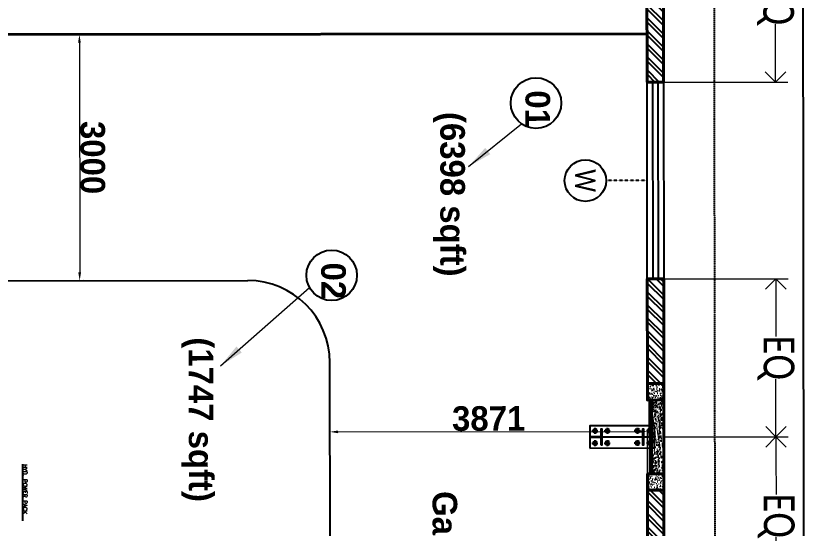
# Model space of a CAD drawing. Header units: feet. Extents: x -99009 to 3252343, y -11094690 to 9035152.
# Drawn here: x 2521130 to 2530777, y -1970049 to -1963804 of the extents above; entities that cross this region are included whole.
import ezdxf

# ---------------------------------------------------------------- set-up
doc = ezdxf.new("R2010")
doc.units = ezdxf.units.FT
doc.header["$PDSIZE"] = -1
doc.linetypes.add('HIDDEN', pattern=[0.375, 0.25, -0.125])
for name, color, linetype in [('1', 1, 'Continuous'), ('HATCH', 252, 'Continuous'), ('JOB', 4, 'Continuous'), ('K-LINE', 7, 'Continuous'), ('TEXT DETAILS', 190, 'Continuous'), ('WALL DIMENSIONS', 40, 'Continuous'), ('WINDOW', 5, 'Continuous'), ('栗本図面枠', 7, 'Continuous')]:
    doc.layers.add(name, color=color, linetype=linetype)
for name, color, linetype, lineweight in [('DIMENTIONS', 33, 'Continuous', 15), ('ELEVATION', 2, 'Continuous', 25), ('RCC', 3, 'Continuous', 40), ('ROAD', 134, 'Continuous', 0), ('WALL', 10, 'Continuous', 40)]:
    doc.layers.add(name, color=color, linetype=linetype, lineweight=lineweight)
doc.layers.add('HATCH WALL', color=7, linetype='Continuous', true_color=0x7d7d7d)
doc.styles.add('CALIBRI', font='calibri.ttf', dxfattribs={"width": 0.8})
doc.styles.add('ROMAND', font='romand', dxfattribs={"width": 0.9, "oblique": 15, "height": 3})
doc.styles.get("Standard").update_dxf_attribs({"font": 'GOTHICB.TTF'})
doc.dimstyles.new('LGB VVP', dxfattribs={"dimtxt": 3, "dimasz": 3, "dimexe": 1, "dimexo": 1, "dimgap": 1, "dimtad": 1, "dimtoh": 1, "dimdec": 4, "dimzin": 12, "dimdsep": 46, "dimtxsty": 'Standard', "dimcen": 0, "dimclrd": 2, "dimclre": 1, "dimclrt": 3, "dimadec": 0, "dimazin": 3, "dimtfac": 1, "dimtdec": 4, "dimtofl": 0, "dimtmove": 0, "dimatfit": 3, "dimfxl": 1, "dimtolj": 1, "dimtzin": 0, "dimlwd": 13, "dimlwe": 13, "dimarcsym": 0})
doc.dimstyles.new('MERAKI 150', dxfattribs={"dimtxt": 375, "dimasz": 250, "dimexe": 150, "dimexo": 0, "dimgap": 0, "dimtad": 0, "dimdec": 0, "dimzin": 0, "dimdsep": 46, "dimtxsty": 'CALIBRI', "dimblk": 'OPEN90', "dimcen": 0, "dimclrd": 8, "dimclre": 8, "dimclrt": 256, "dimadec": 0, "dimazin": 0, "dimtfac": 1, "dimtdec": 0, "dimtix": 1, "dimtofl": 0, "dimtmove": 0, "dimatfit": 0, "dimldrblk": 'OPEN90', "dimfxl": 1, "dimtolj": 1, "dimtzin": 0, "dimlwd": -1, "dimlwe": -1, "dimarcsym": 1})
pattern_1 = [(270, (-3125, -67.5), (12.5, -5e-15), [])]
pattern_2 = [(45, (612769.12, -85329.73), (-79.549513, 79.549513), []), (45, (612822.15, -85329.73), (-79.549513, 79.549513), [])]
pattern_3 = [(230, (46526.59, -1654.01), (-71.72602, 6.27521), [7.5, -82.5]), (175, (46526.59, -1654.01), (13.87513, -75.21921), [6, -66]), (280.45144, (46520.61, -1653.485), (-57.85088, -68.944), [6.37402, -70.11421]), (226.1842, (46526.59, -1674.01), (-106.72413, 16.55193), [11.25, -123.75]), (276.63564, (46517.7, -1672.63), (-93.4662, -97.41186), [9.56103, -105.17138]), (171.18416, (46526.59, -1674.01), (-93.4662, -97.41186), [9, -99]), (201, (46516.59, -1669.01), (-59.690705, 40.26189), [7.5, -82.5]), (146, (46516.59, -1669.01), (-24.33153, -72.515), [6, -66]), (251.45144, (46511.615, -1665.65), (-84.02224, -32.25312), [6.37402, -70.11421]), (217.5, (46526.59, -1654.008), (-1.215986, -33.289385), [0, -65.2, 0, -67, 0, -66.25]), (187.5, (46526.59, -1654.008), (-26.306954, -39.44117), [0, -38.2, 0, -63.7, 0, -25.25]), (147.5, (46548.89, -1654.008), (-53.382244, 2.255487), [0, -25, 0, -78, 0, -103.5]), (137.5, (46558.89, -1654.01), (-58.318617, -10.0105), [0, -32.5, 0, -51.8, 0, -73.5])]

# ---------------------------------------------------------------- blocks, each defined once
blk = doc.blocks.new('_Open90')
at = {"color": 0, "linetype": 'ByBlock', "lineweight": -2}
for p, q in [((-0.5, 0.5), (0, 0)), ((0, 0), (-1, 0)), ((0, 0), (-0.5, -0.5))]:
    blk.add_line(p, q, dxfattribs=at)
blk = doc.blocks.new('*D177')
at = {"layer": 'Defpoints', "color": 0, "transparency": 16777216}
for p in [(1926, 1366.2), (0, 0), (1926, 0)]:
    blk.add_point(p, dxfattribs=at)
at = {"layer": 'DIMENTIONS', "color": 8, "transparency": 16777216}
for p, q in [((0, 0), (0, 1516.2)), ((1926, 0), (1926, 1516.2)), ((250, 1366.2), (704.2, 1366.2)), ((1676, 1366.2), (1221.8, 1366.2))]:
    blk.add_line(p, q, dxfattribs=at)
at = {"layer": 'DIMENTIONS', "color": 8, "linetype": 'ByBlock', "transparency": 16777216, "xscale": 250, "yscale": 250, "zscale": 250}
for p, rotation in [((0, 1366.2), 179.9999999999762), ((1926, 1366.2), 359.9999999999762)]:
    blk.add_blockref('_Open90', p, dxfattribs=dict(at, rotation=rotation))
at = {"layer": 'DIMENTIONS', "transparency": 16777216, "insert": (963, 1366.2), "char_height": 375, "attachment_point": 5, "style": 'CALIBRI'}
blk.add_mtext('\\A1;\\A1;EQ', dxfattribs=at)
blk = doc.blocks.new('*D178')
at = {"layer": 'Defpoints', "color": 0, "transparency": 16777216}
for p in [(4325, 1366.2), (4325, 0), (6250, 0)]:
    blk.add_point(p, dxfattribs=at)
at = {"layer": 'DIMENTIONS', "color": 8, "transparency": 16777216}
for p, q in [((4325, 0), (4325, 1516.2)), ((6250, 0), (6250, 1516.2)), ((4575, 1366.2), (5028.7, 1366.2)), ((6000, 1366.2), (5546.3, 1366.2))]:
    blk.add_line(p, q, dxfattribs=at)
at = {"layer": 'DIMENTIONS', "color": 8, "linetype": 'ByBlock', "transparency": 16777216, "xscale": 250, "yscale": 250, "zscale": 250}
for p, rotation in [((4325, 1366.2), 179.9999999983568), ((6250, 1366.2), 359.9999999983567)]:
    blk.add_blockref('_Open90', p, dxfattribs=dict(at, rotation=rotation))
at = {"layer": 'DIMENTIONS', "transparency": 16777216, "insert": (5287.5, 1366.2), "char_height": 375, "attachment_point": 5, "rotation": 360, "style": 'CALIBRI'}
blk.add_mtext('\\A1;\\A1;EQ', dxfattribs=at)
blk = doc.blocks.new('W-3')
for p, q in [((1200, 32.5), (-1200, 32.5)), ((1200, -32.5), (-1200, -32.5))]:
    blk.add_line(p, q)
blk.add_lwpolyline([(-1200, 100), (1200, 100), (1200, -100), (-1200, -100)], close=True)
blk = doc.blocks.new('RCC COLUMN')
at = {"layer": 'ROAD'}
h = blk.add_hatch(dxfattribs=at)
h.set_pattern_fill('AR-CONC', color=252, scale=10)
h.set_pattern_definition([(50, (-23146.816, 205572.735), (71.726018, -6.275213), [7.5, -82.5]), (355, (-23146.82, 205572.735), (-13.875133, 75.219213), [6, -66]), (100.451444, (-23140.84, 205572.21), (57.850885, 68.944), [6.37402, -70.11421]), (46.1842, (-23146.82, 205592.735), (106.724133, -16.551928), [11.25, -123.75]), (96.635635, (-23137.92, 205591.36), (93.466195, 97.41186), [9.561034, -105.171376]), (351.184164, (-23146.82, 205592.73), (93.466195, 97.41186), [9, -99]), (21, (-23136.816, 205587.735), (59.690705, -40.261889), [7.5, -82.5]), (326, (-23136.82, 205587.735), (24.331533, 72.515005), [6, -66]), (71.451445, (-23131.84, 205584.38), (84.022238, 32.253115), [6.37402, -70.11421]), (37.5, (-23146.816, 205572.735), (1.2159855, 33.2893854), [0, -65.2, 0, -67, 0, -66.25]), (7.5, (-23146.816, 205572.735), (26.306954, 39.441171), [0, -38.2, 0, -63.7, 0, -25.25]), (327.5, (-23169.116, 205572.735), (53.3822436, -2.2554872), [0, -25, 0, -78, 0, -103.5]), (317.5, (-23179.116, 205572.735), (58.318617, 10.010498), [0, -32.5, 0, -51.8, 0, -73.5])])
h.paths.add_polyline_path([(-100, -115), (100, -115), (100, 85), (-100, 85)])
at = {"layer": 'RCC'}
blk.add_lwpolyline([(-100, -115), (100, -115), (100, 85), (-100, 85)], close=True, dxfattribs=at)
blk = doc.blocks.new('W')
at = {"layer": 'TEXT DETAILS', "linetype": 'HIDDEN', "ltscale": 0.5}
blk.add_lwpolyline([(0, 0), (0, -500)], dxfattribs=at)
at = {"layer": 'TEXT DETAILS'}
blk.add_circle((0, -753), 253, dxfattribs=at)
at = {"layer": 'TEXT DETAILS', "insert": (0, -753), "char_height": 250, "width": 261.905, "attachment_point": 5, "style": 'CALIBRI'}
blk.add_mtext('W', dxfattribs=at)
blk = doc.blocks.new('K24582845e8a56')
at = {"layer": '栗本図面枠', "color": 1}
blk.add_line((-7252.2, 810.2, 0), (-6561.5, 810.2, 0), dxfattribs=at)
at = {"layer": '栗本図面枠', "color": 1, "style": 'ROMAND'}
blk.add_text('HYD. POWER PACK', height=48.75, dxfattribs=at).set_placement((-7249.3, 819.5, 0))
blk = doc.blocks.new('*D2629')
at = {"layer": 'Defpoints', "color": 0}
for p in [(2521955.4, -1964032), (2521908.8, -1967032.1), (2521958.8, -1967032)]:
    blk.add_point(p, dxfattribs=at)
at = {"layer": 'K-LINE', "color": 1, "lineweight": 13}
for p, q in [((2521954.4, -1964032), (2521904.4, -1964032.1)), ((2521957.8, -1967032), (2521907.8, -1967032.1))]:
    blk.add_line(p, q, dxfattribs=at)
at = {"layer": 'K-LINE', "color": 2, "lineweight": 13}
blk.add_line((2521905.5, -1964132.1), (2521908.7, -1966932.1), dxfattribs=at)
at = {"layer": 'K-LINE', "color": 2}
for points in [[(2521922.2, -1964132.1), (2521888.9, -1964132.1), (2521905.4, -1964032.1)], [(2521892, -1966932.1), (2521925.4, -1966932.1), (2521908.8, -1967032.1)]]:
    blk.add_solid(points, dxfattribs=at)
at = {"layer": 'K-LINE', "color": 3, "insert": (2522065.6, -1965531.9), "char_height": 300, "attachment_point": 5, "rotation": 270.06505}
blk.add_mtext('\\A1;3000', dxfattribs=at)
blk = doc.blocks.new('*D2631')
at = {"layer": 'Defpoints', "color": 0}
for p in [(2528830.4, -1968870.7), (2524959.3, -1969217), (2528831.3, -1969674.8)]:
    blk.add_point(p, dxfattribs=at)
at = {"layer": 'K-LINE', "color": 1, "lineweight": 13}
for p, q in [((2524959.3, -1969216), (2524958.9, -1968874.1)), ((2528831.3, -1969673.8), (2528830.4, -1968869.7))]:
    blk.add_line(p, q, dxfattribs=at)
at = {"layer": 'K-LINE', "color": 2, "lineweight": 13}
blk.add_line((2525058.9, -1968875), (2528730.4, -1968870.8), dxfattribs=at)
at = {"layer": 'K-LINE', "color": 2}
for points in [[(2525058.9, -1968858.3), (2525059, -1968891.7), (2524958.9, -1968875.1)], [(2528730.4, -1968887.5), (2528730.4, -1968854.2), (2528830.4, -1968870.7)]]:
    blk.add_solid(points, dxfattribs=at)
at = {"layer": 'K-LINE', "color": 3, "insert": (2526894.5, -1968714.4), "char_height": 300, "attachment_point": 5, "rotation": 0.06505}
blk.add_mtext('\\A1;3871', dxfattribs=at)
blk = doc.blocks.new('m30ab')
at = {"color": 7}
for p, q in [((-100, 100.9), (-49.1, 50)), ((-49.1, 100.9), (-100, 50)), ((-74.5, 111.5), (-74.5, 39.5)), ((50, 100.9), (100.9, 50)), ((100.9, 100.9), (50, 50)), ((75.5, 111.5), (75.5, 39.5)), ((-110.5, 75.5), (-38.5, 75.5)), ((39.5, 75.5), (111.5, 75.5)), ((-110.5, -74.5), (-38.5, -74.5)), ((-100, -49.1), (-49.1, -100)), ((-49.1, -49.1), (-100, -100)), ((-74.5, -38.5), (-74.5, -110.5)), ((39.5, -74.5), (111.5, -74.5)), ((50, -49.1), (100.9, -100)), ((100.9, -49.1), (50, -100)), ((75.5, -38.5), (75.5, -110.5))]:
    blk.add_line(p, q, dxfattribs=at)
for centre in [(-74.5, 75.5), (75.5, 75.5), (-74.5, -74.5), (75.5, -74.5)]:
    blk.add_circle(centre, 18, dxfattribs=at)
blk = doc.blocks.new('FD830J')
at = {"color": 1}
blk.add_lwpolyline([(928669.3, 407578.9), (927883.3, 407578.9), (927883.3, 407308.9), (928669.3, 407308.9)], close=True, dxfattribs=at)
at = {"color": 3}
blk.add_lwpolyline([(928534.3, 407543.9), (928534.3, 407343.9), (928526.3, 407343.9), (928526.3, 407441.4), (928026.3, 407441.4), (928026.3, 407343.9), (928018.3, 407343.9), (928018.3, 407543.9), (928026.3, 407543.9), (928026.3, 407446.4), (928526.3, 407446.4), (928526.3, 407543.9)], close=True, dxfattribs=at)
at = {"color": 4}
for points in [[(928018.3, 407446.4), (928018.3, 407441.4), (927883.3, 407441.4), (927883.3, 407446.4)], [(928534.3, 407446.4), (928534.3, 407441.4), (928669.3, 407441.4), (928669.3, 407446.4)]]:
    blk.add_lwpolyline(points, close=True, dxfattribs=at)
at = {"color": 1, "xscale": -1, "rotation": 179.9999999999999}
blk.add_blockref('m30ab', (928017.8, 407444.4), dxfattribs=at)
at = {"color": 1, "rotation": 180}
blk.add_blockref('m30ab', (928534.8, 407444.4), dxfattribs=at)
blk = doc.blocks.new('WALL W SIDE')
at = {"layer": 'HATCH'}
h = blk.add_hatch(dxfattribs=at)
h.set_pattern_fill('ANSI31', color=256, scale=100, angle=225)
h.set_pattern_definition(pattern_1)
h.paths.add_polyline_path([(0, -150), (450, -150), (450, -175), (0, -175)])
h = blk.add_hatch(dxfattribs=at)
h.set_pattern_fill('ANSI31', color=256, scale=100, angle=315)
h.set_pattern_definition(pattern_1)
h.paths.add_polyline_path([(6250, -150), (5800, -150), (5800, -175), (6250, -175)])
at = {"layer": 'HATCH WALL'}
h = blk.add_hatch(dxfattribs=at)
h.set_pattern_fill('ANSI32', color=256, scale=300, style=0)
h.set_pattern_definition(pattern_2)
h.paths.add_polyline_path([(5600, -200), (4325, -200), (4325, 0), (5600, 0)])
h = blk.add_hatch(dxfattribs=at)
h.set_pattern_fill('ANSI32', color=256, scale=300, style=0)
h.set_pattern_definition(pattern_2)
h.paths.add_polyline_path([(1925, -200), (650, -200), (650, 0), (1925, 0)])
at = {"layer": 'WALL DIMENSIONS'}
h = blk.add_hatch(dxfattribs=at)
h.set_pattern_fill('AR-CONC', color=252, scale=10, angle=180)
h.set_pattern_definition(pattern_3)
h.paths.add_polyline_path([(450, 0), (0, 0), (0, -150), (450, -150)])
h = blk.add_hatch(dxfattribs=at)
h.set_pattern_fill('AR-CONC', color=252, scale=10, angle=360)
h.set_pattern_definition(pattern_3)
h.paths.add_polyline_path([(5800, 0), (6250, 0), (6250, -150), (5800, -150)])
at = {"layer": 'ELEVATION'}
for points in [[(0, -175), (450, -175), (450, -150), (0, -150)], [(6250, -175), (5800, -175), (5800, -150), (6250, -150)]]:
    blk.add_lwpolyline(points, dxfattribs=at)
at = {"layer": 'RCC'}
for points in [[(0, -150), (450, -150), (450, 0), (0, 0)], [(6250, -150), (5800, -150), (5800, 0), (6250, 0)]]:
    blk.add_lwpolyline(points, dxfattribs=at)
at = {"layer": 'WALL'}
for points in [[(5600, -200), (4325, -200), (4325, 0), (5600, 0)], [(1925, -200), (650, -200), (650, 0), (1925, 0)]]:
    blk.add_lwpolyline(points, close=True, dxfattribs=at)
at = {"xscale": -1, "rotation": 180}
blk.add_blockref('RCC COLUMN', (550, -115), dxfattribs=at)
at = {"rotation": 180}
blk.add_blockref('RCC COLUMN', (5700, -115), dxfattribs=at)
blk.add_blockref('W', (3125, -200))
at = {"layer": 'WINDOW', "rotation": 180}
blk.add_blockref('W-3', (3125, -100), dxfattribs=at)
at = {"layer": 'DIMENTIONS'}
for p1, p2, distance, picture, middle in [((0, 0), (1926, 0), 1366.2, '*D177', (963, 1366.2)), ((6250, 0), (4325, 0), -1366.2, '*D178', (5287.5, 1366.2))]:
    dim = blk.add_aligned_dim(p1=p1, p2=p2, distance=distance, text='\\A1;EQ', dimstyle='MERAKI 150', override={"dimtxsty": 'CALIBRI'}, dxfattribs=at)
    dim.commit()
    dim.dimension.update_dxf_attribs({"geometry": picture, "text_midpoint": middle})

msp = doc.modelspace()

# ---------------------------------------------------------------- linework, layer by layer
msp.add_lwpolyline([(2399418.96967, -1877847.67055), (2530627.71938, -1877471.10847), (2530777.44027, -2009341.13689), (2399568.69056, -2009717.69897)], close=True)
at = {"layer": '1'}
msp.add_arc((2520410.24778, -1978395.99612), 100000, 84.1346387202, 194.3871675539, dxfattribs=at)
at = {"layer": 'ELEVATION', "linetype": 'HIDDEN'}
msp.add_lwpolyline([(2529489.72448, -1893835.93596), (2529504.82485, -1907135.92729), (2520325.31233, -1907146.34951), (2520330.81886, -1911996.34638), (2529565.81291, -1911985.86127), (2529702.62054, -2004963.77257)], dxfattribs=at)
at = {"layer": 'JOB'}
msp.add_line((2524977.21902, -1984977.90213), (2524957.97537, -1968028.629), dxfattribs=at)
msp.add_arc((2523957.97602, -1968029.76436), 1000, 0.065051714, 90.065051714, dxfattribs=at)
at = {"layer": 'K-LINE', "color": 4, "ltscale": 300}
msp.add_line((2519373.31623, -1967034.96899), (2523956.84065, -1967029.76501), dxfattribs=at)
at = {"layer": 'K-LINE'}
for centre in [(2527471.29406, -1964867.42987), (2524980.88466, -1966966.71231)]:
    msp.add_circle(centre, 307.94885, dxfattribs=at)
at = {"layer": 'WALL'}
msp.add_line((2528824.89505, -1964024.23603), (2513543.9049, -1964041.58556), dxfattribs=at)

# ---------------------------------------------------------------- block references
at = {"rotation": 180.0650517140735}
msp.add_blockref('FD830J', (3456335.56043, -1560438.8645), dxfattribs=at)
at = {"layer": 'K-LINE', "color": 2, "linetype": 'Continuous', "lineweight": 15, "rotation": 270.0650517140735}
msp.add_blockref('K24582845e8a56', (2520408.11897, -1976520.99344), dxfattribs=at)
at = {"layer": 'WALL', "rotation": 270.0650517140735}
for p in [(2529023.37637, -1962686.50982), (2529030.47241, -1968936.50579)]:
    msp.add_blockref('WALL W SIDE', p, dxfattribs=at)

# ---------------------------------------------------------------- texts
at = {"layer": 'K-LINE', "char_height": 300, "attachment_point": 1, "rotation": 270.065051714}
for s, insert, width in [('01', (2527643.02419, -1964711.92376), 304.4920458), ('(6398 sqft)', (2526604.39503, -1964975.48728), 2495.2996665), ('02', (2525152.61479, -1966811.2062), 304.4920458), ('(1747 sqft)', (2523538.1668, -1967722.64678), 2495.2996665), ('{Gang Way}', (2526510.50387, -1969596.75305), 2495.2996665)]:
    msp.add_mtext(s, dxfattribs=dict(at, insert=insert, width=width))

# ---------------------------------------------------------------- dimensions: what is measured, and where the dimension line sits
at = {"layer": 'K-LINE'}
for base, p1, p2, angle, override, picture, middle in [((2521908.82261, -1967032.09026), (2521955.43859, -1964032.03538), (2521958.84469, -1967032.03347), 270.065051714, {"dimtxt": 300, "dimasz": 100}, '*D2629', (2522065.62697, -1965531.91125)), ((2528830.3976, -1968870.72802), (2524959.32464, -1969217.02334), (2528831.3105, -1969674.78425), 0.065051714, {"dimtxt": 300, "dimasz": 100, "dimdec": 0}, '*D2631', (2526894.48706, -1968714.41838))]:
    dim = msp.add_linear_dim(base=base, p1=p1, p2=p2, angle=angle, dimstyle='LGB VVP', override=override, dxfattribs=at)
    dim.commit()
    dim.dimension.update_dxf_attribs({"geometry": picture, "text_midpoint": middle})

# ---------------------------------------------------------------- leaders
for points in [[(2526650.07218, -1965640.14953), (2527294.46911, -1965119.55172)], [(2523626.8075, -1968069.20785), (2524711.90034, -1967116.64538)]]:
    msp.add_leader(points, dimstyle='LGB VVP', override={"dimasz": 300, "dimgap": 1, "dimtad": 0}, dxfattribs=at)

doc.saveas('drawing.dxf')
